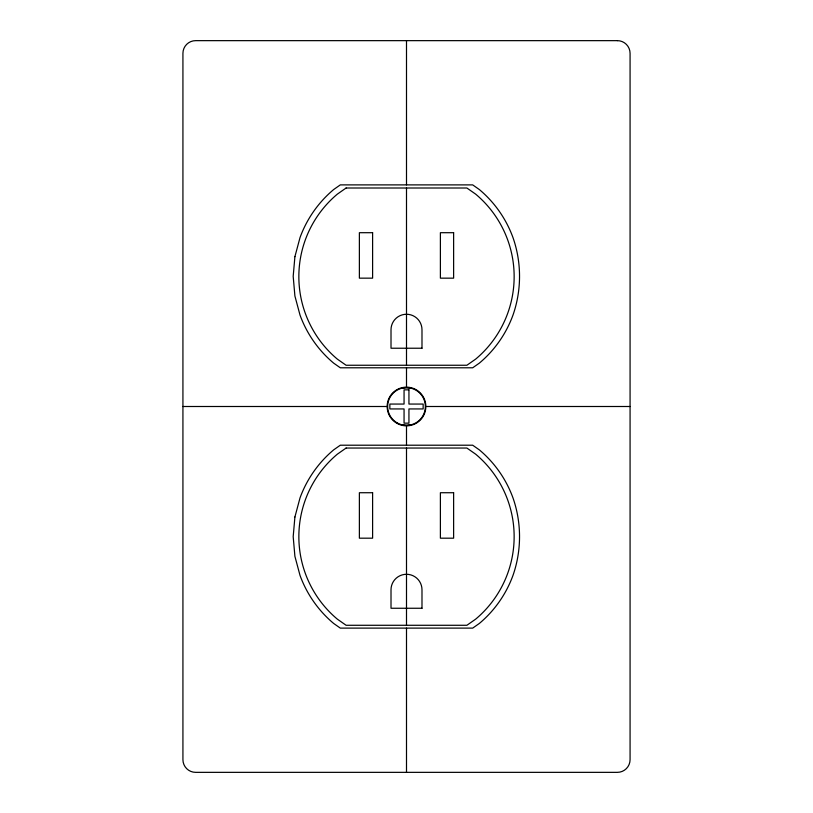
<?xml version="1.0" encoding="UTF-8"?>
<svg xmlns="http://www.w3.org/2000/svg" width="813" height="813" viewBox="0 0 813 813"><rect width="100%" height="100%" fill="white"/><g stroke="black" fill="none" stroke-linecap="round" stroke-linejoin="round"><path stroke-width="1.22" d="M401.622 388.279L406.5 387.638L411.378 388.279M411.378 424.721L406.5 425.362L401.622 424.721M182.925 406.5L387.151 406.5M425.849 406.5A19.349 19.349 0 0 0 396.825 389.742A19.349 19.349 0 0 0 396.825 423.258A19.349 19.349 0 0 0 425.849 406.5L630.075 406.5M406.5 40.65L406.5 184.886M406.5 188.006L406.5 365.25M406.5 367.791L406.5 387.151M406.5 425.849L406.5 445.209M406.5 448.044L406.5 625.278M406.5 628.114L406.5 772.35M294.906 256.664L293.188 276.339L294.906 296.013L300.017 315.098A113.312 113.312 0 0 0 333.665 363.137L340.312 367.791L472.688 367.791L479.335 363.137A113.312 113.312 0 0 0 512.983 315.098C521.712 290.119 521.712 262.558 512.983 237.589A113.312 113.312 0 0 0 479.335 189.541L472.688 184.886L340.312 184.886L333.665 189.541A113.312 113.312 0 0 0 300.017 237.589L294.906 256.664M294.906 516.987L293.188 536.661L294.906 556.336L300.017 575.411A113.312 113.312 0 0 0 333.665 623.459L340.312 628.114L472.688 628.114L479.335 623.459A113.312 113.312 0 0 0 512.983 575.411C521.712 550.442 521.712 522.881 512.983 497.902A113.312 113.312 0 0 0 479.335 449.863L472.688 445.209L340.312 445.209L333.665 449.863A113.312 113.312 0 0 0 300.017 497.902L294.906 516.987M346.104 188.006L337.304 194.165A107.651 107.651 0 0 0 337.304 359.092L346.104 365.25L466.896 365.25L475.696 359.092A107.651 107.651 0 0 0 475.696 194.165L466.896 188.006L346.104 188.006M346.104 448.044L337.304 454.203A107.651 107.651 0 0 0 337.304 619.12L346.104 625.278L466.896 625.278L475.696 619.12A107.651 107.651 0 0 0 475.696 454.203L466.896 448.044L346.104 448.044M617.372 40.65L195.628 40.65A12.703 12.703 0 0 0 182.925 53.353L182.925 759.647A12.703 12.703 0 0 0 195.628 772.35L617.372 772.35A12.703 12.703 0 0 0 630.075 759.647L630.075 53.353A12.703 12.703 0 0 0 617.372 40.65M372.608 232.701L359.376 232.701L359.376 278.158L372.608 278.158L372.608 232.701M453.624 232.701L440.392 232.701L440.392 278.158L453.624 278.158L453.624 232.701M421.988 348.228L391.012 348.228L391.012 329.743A15.488 15.488 0 0 1 406.5 314.255A15.488 15.488 0 0 1 421.988 329.743L421.988 348.228M408.939 389.854L404.061 389.854L404.061 404.061L389.854 404.061L389.854 408.939L404.061 408.939L404.061 423.146L408.939 423.146L408.939 408.939L423.146 408.939L423.146 404.061L408.939 404.061L408.939 389.854M372.608 492.729L359.376 492.729L359.376 538.186L372.608 538.186L372.608 492.729M453.624 492.729L440.392 492.729L440.392 538.186L453.624 538.186L453.624 492.729M421.988 608.256L391.012 608.256L391.012 589.771A15.488 15.488 0 0 1 406.5 574.283A15.488 15.488 0 0 1 421.988 589.771L421.988 608.256M397.069 422.841A18.862 18.862 0 0 0 425.362 406.5A18.862 18.862 0 0 0 397.069 390.159A18.862 18.862 0 0 0 397.069 422.841"/></g></svg>
